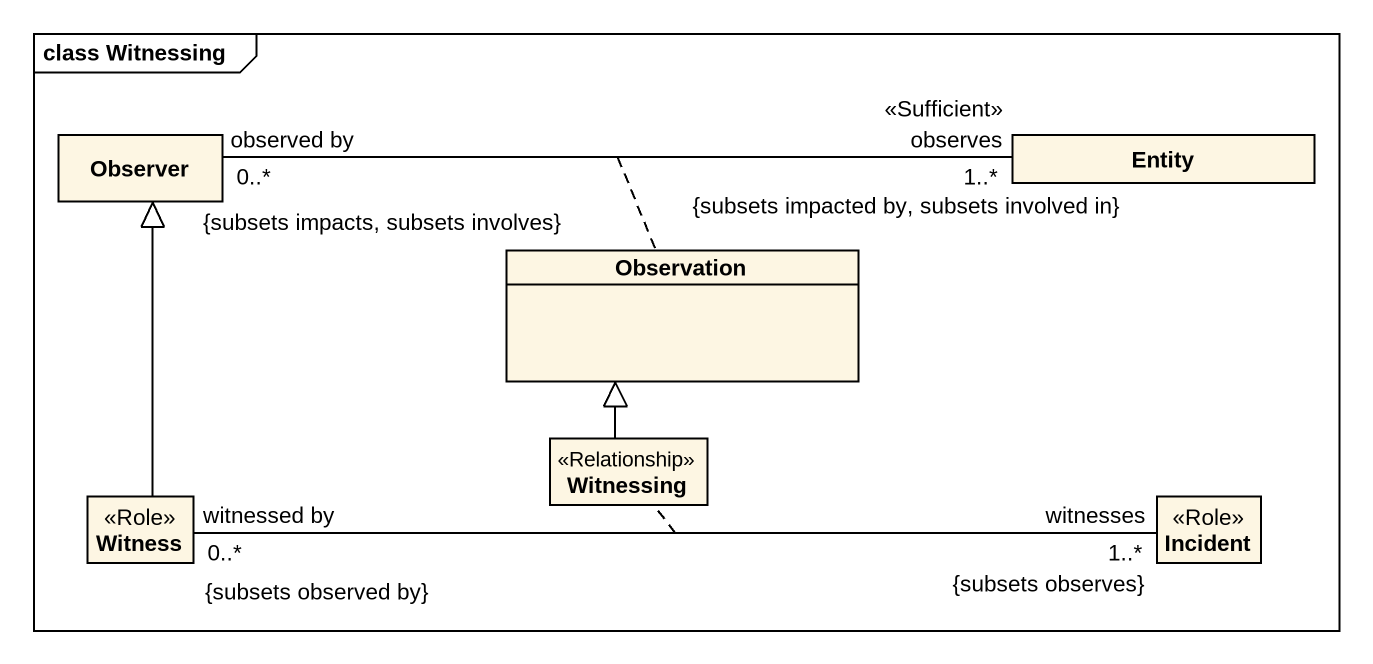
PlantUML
@startuml
mainframe class Witnessing
hide circle
hide empty members
class Observer
class "Entity" as Entity_
class Observation
class Witnessing <<Relationship>>
class Witness <<Role>>
class Incident <<Role>>
Observer "observed by\n0..*\n{subsets impacts, subsets involves}" -right- "observes\n1..*\n{subsets impacted by, subsets involved in}\n<<Sufficient>>" Entity_
(Observer, Entity_) .. Observation
Witnessing -up-|> Observation
Witness -up-|> Observer
Witness "witnessed by\n0..*\n{subsets observed by}" -right- "witnesses\n1..*\n{subsets observes}" Incident
(Witness, Incident) .. Witnessing
@enduml
